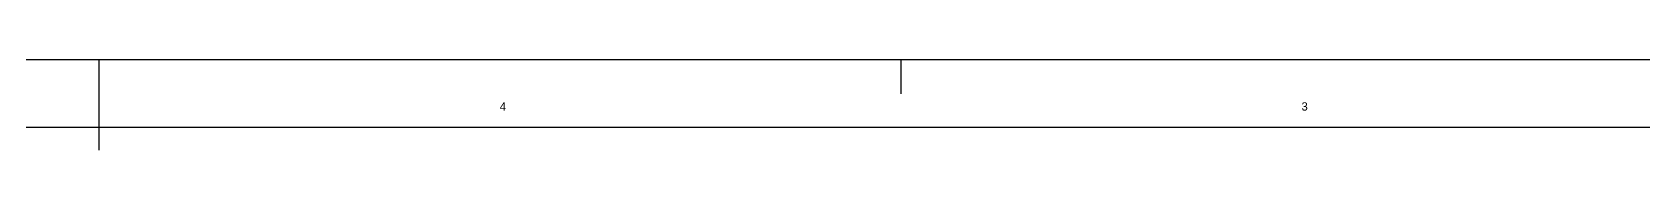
# Model space of a CAD drawing. Header units: metres. Extents: x 0 to 2245, y -1167 to 420.
# Drawn here: x 1113 to 1656, y -1167 to -1137 of the extents above; entities that cross this region are included whole.
import ezdxf

# ---------------------------------------------------------------- set-up
doc = ezdxf.new("R2010")
doc.units = ezdxf.units.M
doc.layers.add('BORDER', color=7, linetype='CONTINUOUS')

msp = doc.modelspace()

# ---------------------------------------------------------------- linework, layer by layer
at = {"layer": 'BORDER'}
for p, q in [((2214.8, -1137.17), (56.69, -1137.17)), ((1135.75, -1137.17), (1135.75, -1148.5)), ((1405.53, -1137.17), (1405.53, -1148.5)), ((1135.75, -1148.5), (1135.75, -1167.4)), ((2237.48, -1159.84), (7.56, -1159.84))]:
    msp.add_line(p, q, dxfattribs=at)

# ---------------------------------------------------------------- texts
for s, p in [('4', (1270.64, -1154.17)), ('3', (1540.39, -1154.17))]:
    msp.add_text(s, height=2.8, dxfattribs=at).set_placement(p)

doc.saveas('drawing.dxf')
